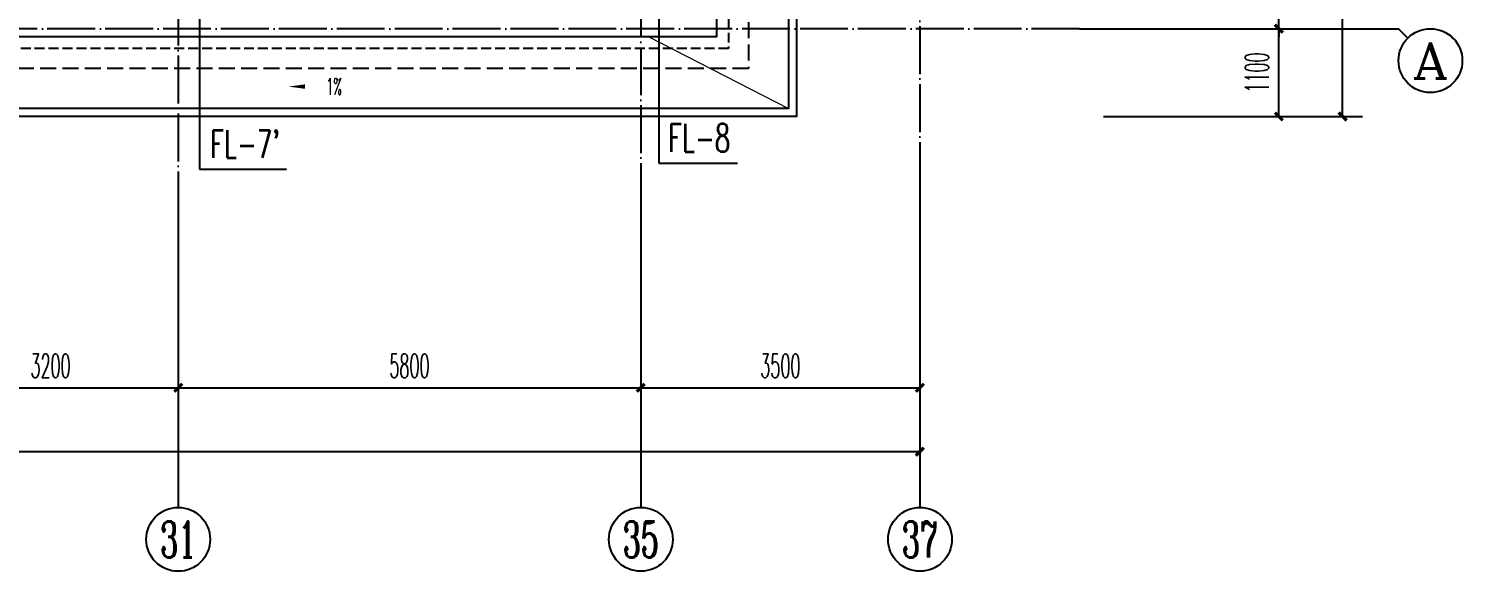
# Model space of a CAD drawing. Extents: x 27938 to 1507990, y 110129 to 923079.
# Drawn here: x 866742 to 884717, y 202607 to 209407 of the extents above; entities that cross this region are included whole.
import ezdxf
from ezdxf.enums import TextEntityAlignment as Align

# ---------------------------------------------------------------- set-up
doc = ezdxf.new("R2010")
doc.units = 0
doc.header["$LTSCALE"] = 1000
doc.header["$MEASUREMENT"] = 0
for name, pattern in [('#P_--_20B1_001_t3$0$DASH', [0.35, 0.25, -0.1]), ('__DASH', [0.35, 0.25, -0.1]), ('DOTE', [2.42, 2, -0.2, 0.02, -0.2])]:
    doc.linetypes.add(name, pattern=pattern)
for name, color, linetype in [('----建筑底图', 8, 'Continuous'), ('AXIS', 3, 'Continuous'), ('AXIS_TEXT', 7, 'Continuous'), ('DIM_废水', 31, 'Continuous'), ('DOTE', 1, 'Continuous'), ('ROOF', 4, 'Continuous'), ('看线', 251, 'Continuous')]:
    doc.layers.add(name, color=color, linetype=linetype)
doc.layers.add('平面-排水沟', color=86, linetype='Continuous', lineweight=15)
doc.styles.add('_TCH_AXIS', font='COMPLEX', dxfattribs={"bigfont": 'GBCBIG'})
doc.styles.add('_TCH_DIM', font='SIMPLEX.shx', dxfattribs={"width": 0.7, "bigfont": 'GBCBIG.shx'})
doc.styles.add('_TCH_DIM_T3', font='SIMPLEX.shx', dxfattribs={"width": 0.494118, "bigfont": 'GBCBIG.shx'})
doc.styles.add('_TWT_SERIAL', font='SIMPLEX', dxfattribs={"width": 0.8, "height": 3.5, "bigfont": 'HZTXT'})
doc.styles.add('COMPLEX', font='COMPLEX')
doc.dimstyles.new('_TCH_ARCH&&100', dxfattribs={"dimtxt": 297.5, "dimasz": 100, "dimexe": 250, "dimexo": 300, "dimgap": 126.25, "dimtad": 1, "dimdec": 0, "dimzin": 0, "dimdsep": 46, "dimtxsty": '_TCH_DIM_T3', "dimblk": 'ARCHTICK', "dimcen": 0.09, "dimclrt": 4, "dimazin": 2, "dimtfac": 1, "dimtdec": 0, "dimtix": 1, "dimtmove": 2, "dimatfit": 3, "dimfxl": 100, "dimtolj": 1, "dimtzin": 0, "dimarcsym": 0})

# ---------------------------------------------------------------- blocks, each defined once
blk = doc.blocks.new('_ArchTick')
at = {"color": 0, "linetype": 'ByBlock', "const_width": 0.4}
blk.add_lwpolyline([(-0.5, -0.5), (0.5, 0.5)], dxfattribs=at)
blk = doc.blocks.new('*D1265')
at = {"layer": 'AXIS', "color": 0, "lineweight": -2}
for p, q in [((14302, -31500), (14302, -34750)), ((64302, -31500), (64302, -34750)), ((14302, -34500), (64302, -34500))]:
    blk.add_line(p, q, dxfattribs=at)
at = {"layer": 'Defpoints', "color": 0}
for p in [(14302, -31200), (64302, -31200), (64302, -34500)]:
    blk.add_point(p, dxfattribs=at)
at = {"layer": 'AXIS', "color": 0, "lineweight": -2, "xscale": 100, "yscale": 100, "zscale": 100, "rotation": 180}
blk.add_blockref('_ArchTick', (14302, -34500), dxfattribs=at)
at = {"layer": 'AXIS', "color": 0, "lineweight": -2, "xscale": 100, "yscale": 100, "zscale": 100}
blk.add_blockref('_ArchTick', (64302, -34500), dxfattribs=at)
at = {"layer": 'AXIS', "color": 4, "insert": (39302, -34225), "char_height": 297.5, "attachment_point": 5, "style": '_TCH_DIM_T3'}
blk.add_mtext('\\A1;50000', dxfattribs=at)
blk = doc.blocks.new('*D1272')
at = {"layer": 'AXIS', "color": 0, "lineweight": -2}
for p, q in [((60802, -31500), (60802, -33950)), ((64302, -31500), (64302, -33950)), ((60802, -33700), (64302, -33700))]:
    blk.add_line(p, q, dxfattribs=at)
at = {"layer": 'Defpoints', "color": 0}
for p in [(60802, -31200), (64302, -31200), (64302, -33700)]:
    blk.add_point(p, dxfattribs=at)
at = {"layer": 'AXIS', "color": 0, "lineweight": -2, "xscale": 100, "yscale": 100, "zscale": 100, "rotation": 180}
blk.add_blockref('_ArchTick', (60802, -33700), dxfattribs=at)
at = {"layer": 'AXIS', "color": 0, "lineweight": -2, "xscale": 100, "yscale": 100, "zscale": 100}
blk.add_blockref('_ArchTick', (64302, -33700), dxfattribs=at)
at = {"layer": 'AXIS', "color": 4, "insert": (62552, -33425), "char_height": 297.5, "attachment_point": 5, "style": '_TCH_DIM_T3'}
blk.add_mtext('\\A1;3500', dxfattribs=at)
blk = doc.blocks.new('*D1273')
at = {"layer": 'AXIS', "color": 0, "lineweight": -2}
for p, q in [((55002, -31500), (55002, -33950)), ((60802, -31500), (60802, -33950)), ((55002, -33700), (60802, -33700))]:
    blk.add_line(p, q, dxfattribs=at)
at = {"layer": 'Defpoints', "color": 0}
for p in [(55002, -31200), (60802, -31200), (60802, -33700)]:
    blk.add_point(p, dxfattribs=at)
at = {"layer": 'AXIS', "color": 0, "lineweight": -2, "xscale": 100, "yscale": 100, "zscale": 100, "rotation": 180}
blk.add_blockref('_ArchTick', (55002, -33700), dxfattribs=at)
at = {"layer": 'AXIS', "color": 0, "lineweight": -2, "xscale": 100, "yscale": 100, "zscale": 100}
blk.add_blockref('_ArchTick', (60802, -33700), dxfattribs=at)
at = {"layer": 'AXIS', "color": 4, "insert": (57902, -33425), "char_height": 297.5, "attachment_point": 5, "style": '_TCH_DIM_T3'}
blk.add_mtext('\\A1;5800', dxfattribs=at)
blk = doc.blocks.new('*D1274')
at = {"layer": 'AXIS', "color": 0, "lineweight": -2}
for p, q in [((51802, -31500), (51802, -33950)), ((55002, -31500), (55002, -33950)), ((51802, -33700), (55002, -33700))]:
    blk.add_line(p, q, dxfattribs=at)
at = {"layer": 'Defpoints', "color": 0}
for p in [(51802, -31200), (55002, -31200), (55002, -33700)]:
    blk.add_point(p, dxfattribs=at)
at = {"layer": 'AXIS', "color": 0, "lineweight": -2, "xscale": 100, "yscale": 100, "zscale": 100, "rotation": 180}
blk.add_blockref('_ArchTick', (51802, -33700), dxfattribs=at)
at = {"layer": 'AXIS', "color": 0, "lineweight": -2, "xscale": 100, "yscale": 100, "zscale": 100}
blk.add_blockref('_ArchTick', (55002, -33700), dxfattribs=at)
at = {"layer": 'AXIS', "color": 4, "insert": (53402, -33425), "char_height": 297.5, "attachment_point": 5, "style": '_TCH_DIM_T3'}
blk.add_mtext('\\A1;3200', dxfattribs=at)
blk = doc.blocks.new('_AXISO')
at = {"color": 0}
blk.add_circle((0, 0), 0.5, dxfattribs=at)
at = {"layer": 'AXIS_TEXT', "color": 0, "style": 'COMPLEX', "width": 1.041667}
blk.add_attdef('A', text='', height=0.56, dxfattribs=at).set_placement((-0.25, -0.28), (0.25, -0.28), align=Align.FIT)
blk = doc.blocks.new('*D1314')
at = {"layer": 'AXIS', "color": 0, "lineweight": -2}
for p, q in [((66602, -16050), (69852, -16050)), ((69602, -30300), (69602, -16050)), ((66602, -30300), (69852, -30300))]:
    blk.add_line(p, q, dxfattribs=at)
at = {"layer": 'Defpoints', "color": 0}
for p in [(66302, -16050), (69602, -16050), (66302, -30300)]:
    blk.add_point(p, dxfattribs=at)
at = {"layer": 'AXIS', "color": 0, "lineweight": -2, "xscale": 100, "yscale": 100, "zscale": 100}
for p, rotation in [((69602, -16050), 90), ((69602, -30300), 270)]:
    blk.add_blockref('_ArchTick', p, dxfattribs=dict(at, rotation=rotation))
at = {"layer": 'AXIS', "color": 4, "insert": (69327, -23175), "char_height": 297.5, "attachment_point": 5, "rotation": 90, "style": '_TCH_DIM_T3'}
blk.add_mtext('\\A1;14250', dxfattribs=at)
blk = doc.blocks.new('*D1315')
at = {"layer": 'AXIS', "color": 0, "lineweight": -2}
for p, q in [((66602, -29200), (69052, -29200)), ((68802, -30300), (68802, -29200)), ((66602, -30300), (69052, -30300))]:
    blk.add_line(p, q, dxfattribs=at)
at = {"layer": 'Defpoints', "color": 0}
for p in [(66302, -29200), (68802, -29200), (66302, -30300)]:
    blk.add_point(p, dxfattribs=at)
at = {"layer": 'AXIS', "color": 0, "lineweight": -2, "xscale": 100, "yscale": 100, "zscale": 100}
for p, rotation in [((68802, -29200), 90), ((68802, -30300), 270)]:
    blk.add_blockref('_ArchTick', p, dxfattribs=dict(at, rotation=rotation))
at = {"layer": 'AXIS', "color": 4, "insert": (68527, -29750), "char_height": 297.5, "attachment_point": 5, "rotation": 90, "style": '_TCH_DIM_T3'}
blk.add_mtext('\\A1;1100', dxfattribs=at)
blk = doc.blocks.new('*D1316')
at = {"layer": 'AXIS', "color": 0, "lineweight": -2}
for p, q in [((68802, -28600), (68802, -28500)), ((66602, -28600), (69052, -28600)), ((68802, -29200), (68802, -28600)), ((66602, -29200), (69052, -29200)), ((68802, -29200), (68802, -29300))]:
    blk.add_line(p, q, dxfattribs=at)
at = {"layer": 'Defpoints', "color": 0}
for p in [(66302, -28600), (68802, -28600), (66302, -29200)]:
    blk.add_point(p, dxfattribs=at)
at = {"layer": 'AXIS', "color": 0, "lineweight": -2, "xscale": 100, "yscale": 100, "zscale": 100}
for p, rotation in [((68802, -28600), 270), ((68802, -29200), 90)]:
    blk.add_blockref('_ArchTick', p, dxfattribs=dict(at, rotation=rotation))
at = {"layer": 'AXIS', "color": 4, "insert": (68527, -28900), "char_height": 297.5, "attachment_point": 5, "rotation": 90, "style": '_TCH_DIM_T3'}
blk.add_mtext('\\A1;600', dxfattribs=at)
blk = doc.blocks.new('A$C7FBD0C6F')
at = {"layer": 'AXIS', "color": 8}
for p, q in [((66302.5, -29199.8), (70302.5, -29199.8)), ((70419.6, -29317), (70302.5, -29199.8)), ((55002.5, -31199.9), (55002.5, -35199.9)), ((60802.5, -31199.8), (60802.5, -35199.8)), ((64302.5, -31199.8), (64302.5, -35199.8))]:
    blk.add_line(p, q, dxfattribs=at)
at = {"layer": 'DOTE', "color": 169, "linetype": 'DOTE', "ltscale": 0.3}
for p, q in [((64302.5, -14649.8), (64302.5, -31199.8)), ((55002.2, -20099.8), (55002.5, -31199.8)), ((60802.5, -22899.8), (60802.5, -31199.8)), ((66302.5, -29199.8), (12302.5, -29199.8))]:
    blk.add_line(p, q, dxfattribs=at)
at = {"layer": 'ROOF', "color": 8, "ltscale": 0.8}
for points in [[(60902.5, -21799.8), (62752.5, -21799.8), (62752.5, -26299.8), (62752.5, -26299.8), (62752.5, -30299.8), (40852.5, -30299.8), (40852.5, -29099.8), (39302.5, -29099.8)], [(59702.5, -21899.8), (62652.5, -21899.8), (62652.5, -30199.8), (40952.5, -30199.8), (40952.5, -28999.8), (39302.5, -28999.8)], [(60902.5, -22799.8), (61752.5, -22799.8), (61752.5, -29299.8), (60902.5, -29299.8)], [(60902.5, -29299.8), (41852.5, -29299.8), (41852.5, -27299.8), (41552.5, -27299.8)]]:
    blk.add_lwpolyline(points, dxfattribs=at)
at = {"layer": 'ROOF', "color": 8, "linetype": '__DASH', "ltscale": 0.8}
blk.add_lwpolyline([(59702.5, -22399.8), (62152.5, -22399.8), (62152.5, -29699.8), (41452.5, -29699.8), (41452.5, -28499.8), (39302.5, -28499.8)], dxfattribs=at)
at = {"layer": '平面-排水沟', "color": 8}
blk.add_line((60902.5, -29299.8), (62652.5, -30199.8), dxfattribs=at)
blk.add_lwpolyline([(56790.9, -29925.3, 0, 0, 0), (56383.1, -29925.3, 0, 56, 0), (56593.1, -29925.3, 0, 0, 0)], format="xyseb", dxfattribs=at)
at = {"layer": '看线', "color": 8, "linetype": '#P_--_20B1_001_t3$0$DASH', "ltscale": 0.5}
blk.add_lwpolyline([(60902.5, -27149.8), (61902.5, -27149.8), (61902.5, -29449.8), (41702.5, -29449.8), (41702.5, -28249.8), (39302.5, -28249.8)], dxfattribs=at)
at = {"layer": 'AXIS', "color": 8}
ref = blk.add_blockref('_AXISO', (70702.5, -29599.8), dxfattribs=dict(at, xscale=800, yscale=800, zscale=800))
ref.add_attrib('A', 'A', dxfattribs={"layer": 'AXIS_TEXT', "color": 8, "ltscale": 0.5, "height": 452.5, "style": '_TCH_AXIS', "width": 1.166667}).set_placement((70476.2, -29826.1), (70928.7, -29826.1), align=Align.FIT)
ref = blk.add_blockref('_AXISO', (55002.5, -35599.9), dxfattribs=dict(at, xscale=800, yscale=800, zscale=800))
ref.add_attrib('A', '31', dxfattribs={"layer": 'AXIS_TEXT', "color": 8, "ltscale": 0.5, "height": 452.55, "style": '_TCH_AXIS', "width": 0.75}).set_placement((54776.2, -35826.1), (55228.7, -35826.1), align=Align.FIT)
ref = blk.add_blockref('_AXISO', (60802.5, -35599.8), dxfattribs=dict(at, xscale=800, yscale=800, zscale=800))
ref.add_attrib('A', '35', dxfattribs={"layer": 'AXIS_TEXT', "color": 8, "ltscale": 0.5, "height": 452.55, "style": '_TCH_AXIS', "width": 0.636364}).set_placement((60576.2, -35826.1), (61028.7, -35826.1), align=Align.FIT)
ref = blk.add_blockref('_AXISO', (64302.5, -35599.8), dxfattribs=dict(at, xscale=800, yscale=800, zscale=800))
ref.add_attrib('A', '37', dxfattribs={"layer": 'AXIS_TEXT', "color": 8, "ltscale": 0.5, "height": 452.55, "style": '_TCH_AXIS', "width": 0.636364}).set_placement((64076.2, -35826.1), (64528.7, -35826.1), align=Align.FIT)
at = {"layer": '平面-排水沟', "color": 7, "style": '_TCH_DIM', "width": 0.494118}
blk.add_text('1%', height=208.25, dxfattribs=at).set_placement((56860.9, -30029.4))
at = {"layer": 'AXIS', "color": 8}
for p1, p2, distance, picture, middle in [((66302.5, -30299.8), (66302.5, -16049.8), -3300, '*D1314', (69327.5, -23174.8)), ((66302.5, -29199.8), (66302.5, -28599.8), -2500, '*D1316', (68527.5, -28899.8)), ((66302.5, -30299.8), (66302.5, -29199.8), -2500, '*D1315', (68527.5, -29749.8)), ((14302.5, -31199.8), (64302.5, -31199.8), -3300, '*D1265', (39302.5, -34224.8)), ((51802.5, -31199.8), (55002.5, -31199.8), -2500, '*D1274', (53402.5, -33424.8)), ((55002.5, -31199.8), (60802.5, -31199.8), -2500, '*D1273', (57902.5, -33424.8)), ((60802.5, -31199.8), (64302.5, -31199.8), -2500, '*D1272', (62552.5, -33424.8))]:
    dim = blk.add_aligned_dim(p1=p1, p2=p2, distance=distance, dimstyle='_TCH_ARCH&&100', dxfattribs=at)
    dim.commit()
    dim.dimension.update_dxf_attribs({"geometry": picture, "text_midpoint": middle})

msp = doc.modelspace()

# ---------------------------------------------------------------- block references
at = {"layer": '----建筑底图', "ltscale": 0.5}
msp.add_blockref('A$C7FBD0C6F', (813614.1, 238606.8), dxfattribs=at)

# ---------------------------------------------------------------- next in the draw order: linework, layer by layer
at = {"layer": 'DIM_废水'}
for p, q in [((874641.6, 210942), (874641.6, 207723.3)), ((868881.6, 209672), (868881.6, 207646.9)), ((868881.6, 207646.9), (869972.7, 207646.9)), ((874641.6, 207723.3), (875629.4, 207723.3))]:
    msp.add_line(p, q, dxfattribs=at)

# ---------------------------------------------------------------- next in the draw order: texts
at = {"layer": 'DIM_废水', "color": 7, "style": '_TWT_SERIAL', "width": 0.64}
for s, p in [('FL-8', (874759.4, 207863.3)), ("FL-7'", (869017.4, 207786.9))]:
    msp.add_text(s, height=350, dxfattribs=at).set_placement(p)

doc.saveas('drawing.dxf')
